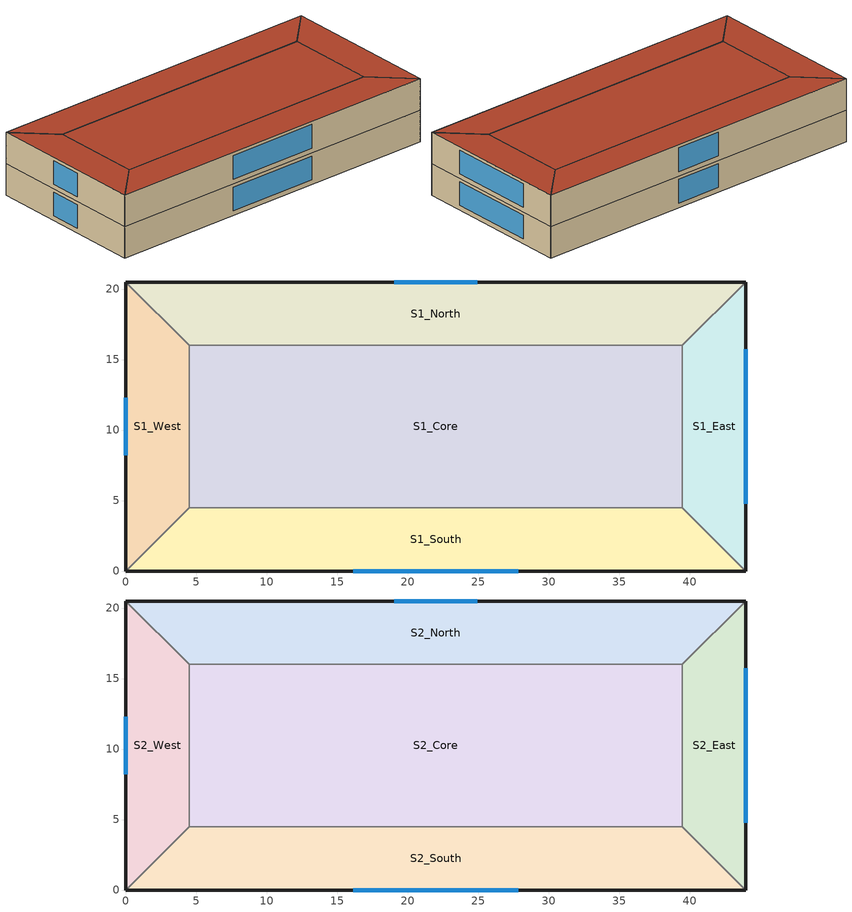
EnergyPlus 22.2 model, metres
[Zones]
S1_South
 floor ground (Slab_Cons): 4.5,4.5 39.5,4.5 44,0 0,0 z0
 wall outside (ExtWall_Cons): 0,0 44,0 z0:4
 wall to S1_East (Partition_Cons): 44,0 39.5,4.5 z0:4
 wall to S1_Core (Partition_Cons): 39.5,4.5 4.5,4.5 z0:4
 wall to S1_West (Partition_Cons): 4.5,4.5 0,0 z0:4
 window (Win_Cons): 16.13,0 27.87,0 z0.6:3.6
S1_East
 floor ground (Slab_Cons): 39.5,4.5 39.5,16 44,20.5 44,0 z0
 wall outside (ExtWall_Cons): 44,0 44,20.5 z0:4
 wall to S1_North (Partition_Cons): 44,20.5 39.5,16 z0:4
 wall to S1_Core (Partition_Cons): 39.5,16 39.5,4.5 z0:4
 window (Win_Cons): 44,4.78 44,15.72 z0.6:3.6
S1_North
 floor ground (Slab_Cons): 39.5,16 4.5,16 0,20.5 44,20.5 z0
 wall outside (ExtWall_Cons): 44,20.5 0,20.5 z0:4
 wall to S1_West (Partition_Cons): 0,20.5 4.5,16 z0:4
 wall to S1_Core (Partition_Cons): 4.5,16 39.5,16 z0:4
 window (Win_Cons): 24.93,20.5 19.07,20.5 z0.6:3.6
S1_West
 floor ground (Slab_Cons): 4.5,16 4.5,4.5 0,0 0,20.5 z0
 wall outside (ExtWall_Cons): 0,20.5 0,0 z0:4
 wall to S1_Core (Partition_Cons): 4.5,4.5 4.5,16 z0:4
 window (Win_Cons): 0,12.3 0,8.2 z0.6:3.6
S1_Core
 floor ground (Slab_Cons): 4.5,16 39.5,16 39.5,4.5 4.5,4.5 z0
S2_South
 floor to S1_South (IntFloor_Cons): 4.5,4.5 39.5,4.5 44,0 0,0 z4
 wall outside (ExtWall_Cons): 0,0 44,0 z4:8
 wall to S2_East (Partition_Cons): 44,0 39.5,4.5 z4:8
 wall to S2_Core (Partition_Cons): 39.5,4.5 4.5,4.5 z4:8
 wall to S2_West (Partition_Cons): 4.5,4.5 0,0 z4:8
 window (Win_Cons): 16.13,0 27.87,0 z4.6:7.6
 roof outside (Roof_Cons): 0,0 44,0 39.5,4.5 4.5,4.5 z8
S2_East
 floor to S1_East (IntFloor_Cons): 39.5,4.5 39.5,16 44,20.5 44,0 z4
 wall outside (ExtWall_Cons): 44,0 44,20.5 z4:8
 wall to S2_North (Partition_Cons): 44,20.5 39.5,16 z4:8
 wall to S2_Core (Partition_Cons): 39.5,16 39.5,4.5 z4:8
 window (Win_Cons): 44,4.78 44,15.72 z4.6:7.6
 roof outside (Roof_Cons): 44,0 44,20.5 39.5,16 39.5,4.5 z8
S2_North
 floor to S1_North (IntFloor_Cons): 39.5,16 4.5,16 0,20.5 44,20.5 z4
 wall outside (ExtWall_Cons): 44,20.5 0,20.5 z4:8
 wall to S2_West (Partition_Cons): 0,20.5 4.5,16 z4:8
 wall to S2_Core (Partition_Cons): 4.5,16 39.5,16 z4:8
 window (Win_Cons): 24.93,20.5 19.07,20.5 z4.6:7.6
 roof outside (Roof_Cons): 44,20.5 0,20.5 4.5,16 39.5,16 z8
S2_West
 floor to S1_West (IntFloor_Cons): 4.5,16 4.5,4.5 0,0 0,20.5 z4
 wall outside (ExtWall_Cons): 0,20.5 0,0 z4:8
 wall to S2_Core (Partition_Cons): 4.5,4.5 4.5,16 z4:8
 window (Win_Cons): 0,12.3 0,8.2 z4.6:7.6
 roof outside (Roof_Cons): 0,20.5 0,0 4.5,4.5 4.5,16 z8
S2_Core
 floor to S1_Core (IntFloor_Cons): 4.5,16 39.5,16 39.5,4.5 4.5,4.5 z4
 roof outside (Roof_Cons): 4.5,4.5 39.5,4.5 39.5,16 4.5,16 z8
[Building]
T2-test-03: 15, Suburbs, 0.04, 0.4, FullExterior, 25, 6
[Material]
MetalSiding: MediumRough, 0.0015, 44.96, 7688.9, 410, 0.9, 0.7, 0.7
Plywood16: MediumRough, 0.0159, 0.12, 544, 1210, 0.9, 0.7, 0.7
Gypsum13: MediumRough, 0.0127, 0.16, 784.9, 830, 0.9, 0.7, 0.7
Membrane10: MediumRough, 0.0095, 0.16, 1121.3, 1460, 0.9, 0.7, 0.7
MetalDeck: MediumRough, 0.0015, 45.006, 7680, 418.4, 0.9, 0.7, 0.7
Concrete100: MediumRough, 0.1016, 1.311, 2240, 836.8, 0.9, 0.7, 0.7
Carpet: MediumRough, 0.0127, 0.06, 288, 1380, 0.9, 0.7, 0.7
WallIns: MediumRough, 0.047619, 0.049, 265, 836.8, 0.9, 0.7, 0.7
RoofIns: MediumRough, 0.126492, 0.049, 265, 836.8, 0.9, 0.7, 0.7
[Construction]
ExtWall_Cons: MetalSiding, Plywood16, WallIns, Gypsum13
Roof_Cons: Membrane10, RoofIns, MetalDeck
Slab_Cons; IntFloor_Cons: Concrete100, Carpet
Partition_Cons: Gypsum13, Gypsum13
Win_Cons: Glazing
[WindowMaterial:SimpleGlazingSystem]
Glazing: 2.3, 0.52, 0.75
[Zone]
S1_South; S1_East; S1_North; S1_West; S1_Core; S2_South; S2_East; S2_North; S2_West; S2_Core: 0, 0, 0, 0, 1, 1, autocalculate, autocalculate
[HVACTemplate:Thermostat]
Tstat: HTGSETP_SCH, , CLGSETP_SCH
[HVACTemplate:Zone:IdealLoadsAirSystem]
S1_South; S1_East; S1_North; S1_West; S1_Core; S2_South; S2_East; S2_North; S2_West; S2_Core: Tstat
[Schedule:Compact]
HTGSETP_SCH: Temperature, Through: 12/31, For: Weekdays SummerDesignDay WinterDesignDay, Until: 08:00, 15, Until: 18:00, 20.5, Until: 24:00, 15, For: AllOtherDays, Until: 24:00, 15
CLGSETP_SCH: Temperature, Through: 12/31, For: Weekdays SummerDesignDay WinterDesignDay, Until: 08:00, 28, Until: 18:00, 24.5, Until: 24:00, 28, For: AllOtherDays, Until: 24:00, 28
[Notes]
wall U = 0.75 W/m2-K incl. films
roof U = 0.36 W/m2-K incl. films
